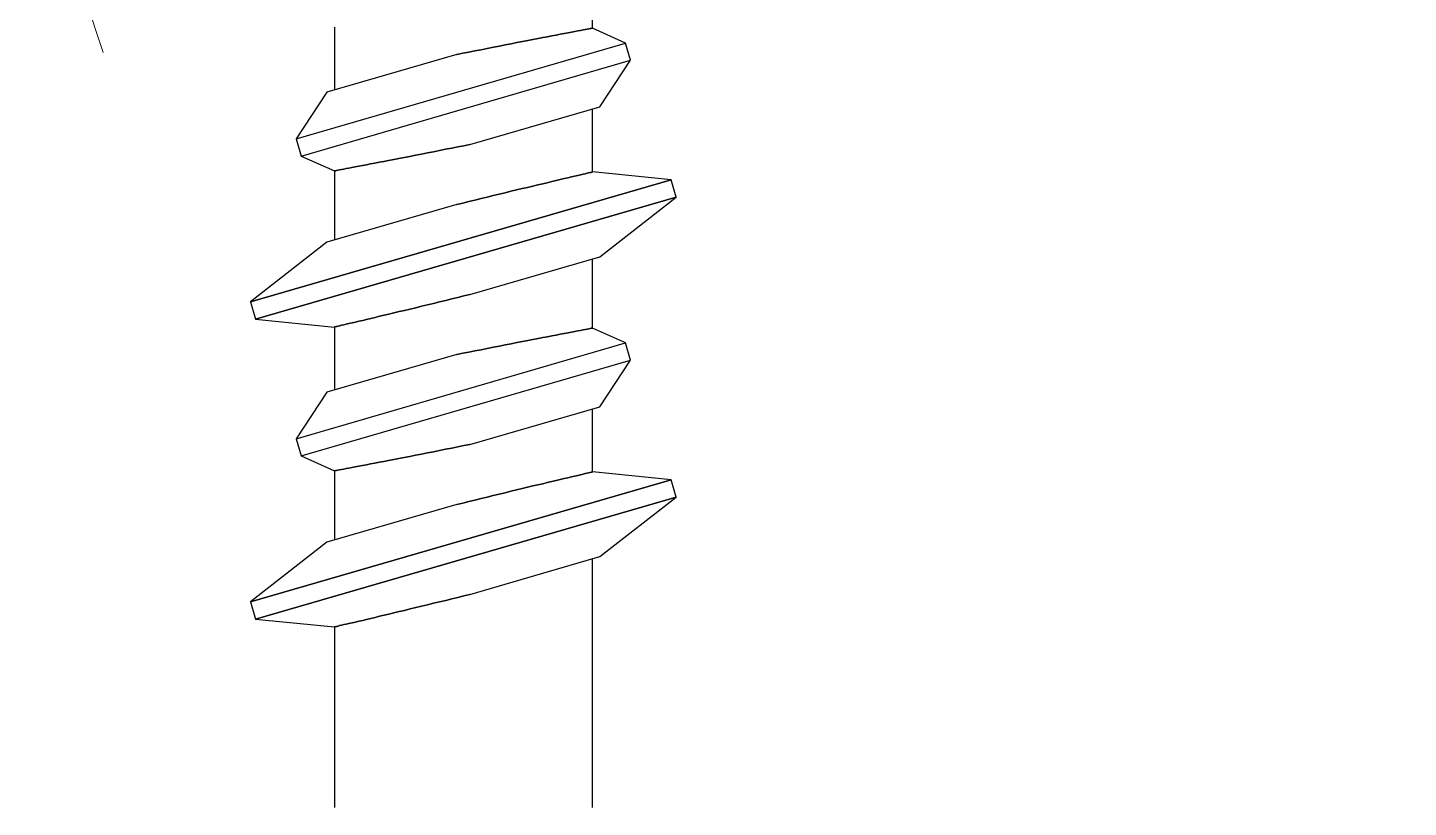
# Model space of a CAD drawing. Header units: millimetres. Extents: x -104 to 89, y -157 to 123.
# Drawn here: x 25.47 to 36.97, y 61.82 to 68.31 of the extents above; entities that cross this region are included whole.
import ezdxf

# ---------------------------------------------------------------- set-up
doc = ezdxf.new("R2010")
doc.units = ezdxf.units.MM
doc.header["$MEASUREMENT"] = 0
doc.layers.add('Board ... BD Dimensions', color=18, linetype='Continuous', lineweight=13, true_color=0x000000)
doc.layers.add('MAIN-1', color=7, linetype='Continuous', true_color=0xffffff)
doc.layers.add('MAIN-2', color=7, linetype='Continuous', true_color=0xffffff)

msp = doc.modelspace()

# ---------------------------------------------------------------- linework, layer by layer
at = {"layer": 'Board ... BD Dimensions'}
msp.add_line((23.1, 77.107), (26.1, 68.107), dxfattribs=at)
msp.add_circle((41.765, 68.876), 22.88, dxfattribs=at)
at = {"layer": 'MAIN-1'}
for p, q in [((30.175, 68.31), (30.175, 68.887)), ((28.025, 68.319), (28.025, 67.793)), ((29.723, 68.223), (29.763, 68.231)), ((29.763, 68.231), (29.801, 68.238)), ((29.801, 68.238), (29.838, 68.245)), ((29.838, 68.245), (29.873, 68.252)), ((29.873, 68.252), (29.908, 68.259)), ((29.908, 68.259), (29.94, 68.265)), ((29.94, 68.265), (29.972, 68.271)), ((29.972, 68.271), (30.001, 68.277)), ((30.001, 68.277), (30.028, 68.282)), ((30.028, 68.282), (30.054, 68.287)), ((30.054, 68.287), (30.077, 68.291)), ((30.077, 68.291), (30.097, 68.295)), ((30.097, 68.295), (30.115, 68.298)), ((30.115, 68.298), (30.131, 68.301)), ((30.131, 68.301), (30.145, 68.304)), ((30.145, 68.304), (30.156, 68.306)), ((30.156, 68.306), (30.164, 68.308)), ((30.164, 68.308), (30.17, 68.309)), ((30.17, 68.309), (30.174, 68.309)), ((30.174, 68.309), (30.175, 68.31)), ((30.452, 68.186), (30.175, 68.31)), ((27.706, 67.388), (30.452, 68.186)), ((29.147, 68.11), (29.197, 68.12)), ((29.197, 68.12), (29.248, 68.13)), ((29.248, 68.13), (29.299, 68.141)), ((29.299, 68.141), (29.35, 68.151)), ((29.35, 68.151), (29.4, 68.16)), ((29.4, 68.16), (29.449, 68.17)), ((29.449, 68.17), (29.498, 68.18)), ((29.498, 68.18), (29.545, 68.189)), ((29.545, 68.189), (29.592, 68.198)), ((29.592, 68.198), (29.637, 68.207)), ((29.637, 68.207), (29.68, 68.215)), ((29.68, 68.215), (29.723, 68.223)), ((30.494, 68.042), (30.452, 68.186)), ((27.748, 67.244), (30.494, 68.042)), ((29.047, 68.09), (27.963, 67.775)), ((29.047, 68.09), (29.096, 68.1)), ((29.096, 68.1), (29.147, 68.11)), ((30.237, 67.655), (30.494, 68.042)), ((27.963, 67.775), (27.706, 67.388)), ((29.153, 67.34), (30.237, 67.655)), ((30.175, 67.111), (30.175, 67.637)), ((27.706, 67.388), (27.748, 67.244)), ((29.003, 67.31), (28.952, 67.3)), ((29.053, 67.32), (29.003, 67.31)), ((29.104, 67.33), (29.053, 67.32)), ((29.153, 67.34), (29.104, 67.33)), ((27.748, 67.244), (28.025, 67.12)), ((28.437, 67.199), (28.399, 67.192)), ((28.477, 67.207), (28.437, 67.199)), ((28.52, 67.215), (28.477, 67.207)), ((28.563, 67.223), (28.52, 67.215)), ((28.608, 67.232), (28.563, 67.223)), ((28.655, 67.241), (28.608, 67.232)), ((28.702, 67.25), (28.655, 67.241)), ((28.751, 67.26), (28.702, 67.25)), ((28.8, 67.27), (28.751, 67.26)), ((28.85, 67.279), (28.8, 67.27)), ((28.901, 67.289), (28.85, 67.279)), ((28.952, 67.3), (28.901, 67.289)), ((28.026, 67.121), (28.025, 67.12)), ((28.025, 67.12), (28.025, 66.543)), ((28.03, 67.121), (28.026, 67.121)), ((28.036, 67.122), (28.03, 67.121)), ((28.044, 67.124), (28.036, 67.122)), ((28.055, 67.126), (28.044, 67.124)), ((28.069, 67.129), (28.055, 67.126)), ((28.085, 67.132), (28.069, 67.129)), ((28.103, 67.135), (28.085, 67.132)), ((28.123, 67.139), (28.103, 67.135)), ((28.146, 67.143), (28.123, 67.139)), ((28.172, 67.148), (28.146, 67.143)), ((28.199, 67.153), (28.172, 67.148)), ((28.228, 67.159), (28.199, 67.153)), ((28.26, 67.165), (28.228, 67.159)), ((28.292, 67.171), (28.26, 67.165)), ((28.327, 67.178), (28.292, 67.171)), ((28.362, 67.185), (28.327, 67.178)), ((28.399, 67.192), (28.362, 67.185)), ((30.027, 67.076), (30.053, 67.082)), ((30.053, 67.082), (30.076, 67.088)), ((30.076, 67.088), (30.097, 67.092)), ((30.097, 67.092), (30.115, 67.097)), ((30.115, 67.097), (30.131, 67.1)), ((30.131, 67.1), (30.144, 67.104)), ((30.144, 67.104), (30.155, 67.106)), ((30.155, 67.106), (30.164, 67.108)), ((30.164, 67.108), (30.17, 67.11)), ((30.17, 67.11), (30.174, 67.11)), ((30.174, 67.11), (30.175, 67.111)), ((30.832, 67.046), (30.175, 67.111)), ((30.832, 67.046), (27.327, 66.028)), ((29.544, 66.961), (29.59, 66.973)), ((29.59, 66.973), (29.635, 66.983)), ((29.635, 66.983), (29.679, 66.994)), ((29.679, 66.994), (29.721, 67.004)), ((29.721, 67.004), (29.761, 67.013)), ((29.761, 67.013), (29.799, 67.022)), ((29.799, 67.022), (29.836, 67.031)), ((29.836, 67.031), (29.872, 67.04)), ((29.872, 67.04), (29.906, 67.048)), ((29.906, 67.048), (29.939, 67.056)), ((29.939, 67.056), (29.97, 67.063)), ((29.97, 67.063), (30, 67.07)), ((30, 67.07), (30.027, 67.076)), ((30.873, 66.902), (30.832, 67.046)), ((30.873, 66.902), (27.368, 65.884)), ((29.047, 66.84), (29.096, 66.852)), ((29.096, 66.852), (29.146, 66.865)), ((29.146, 66.865), (29.197, 66.877)), ((29.197, 66.877), (29.247, 66.89)), ((29.247, 66.89), (29.298, 66.902)), ((29.298, 66.902), (29.348, 66.914)), ((29.348, 66.914), (29.398, 66.926)), ((29.398, 66.926), (29.448, 66.938)), ((29.448, 66.938), (29.496, 66.95)), ((29.496, 66.95), (29.544, 66.961)), ((30.237, 66.405), (30.873, 66.902)), ((29.047, 66.84), (27.963, 66.525)), ((27.963, 66.525), (27.327, 66.028)), ((29.153, 66.09), (30.237, 66.405)), ((30.175, 65.81), (30.175, 66.387)), ((29.003, 66.053), (28.953, 66.04)), ((29.054, 66.065), (29.003, 66.053)), ((29.104, 66.078), (29.054, 66.065)), ((29.153, 66.09), (29.104, 66.078)), ((27.327, 66.028), (27.368, 65.884)), ((28.521, 65.936), (28.479, 65.926)), ((28.565, 65.947), (28.521, 65.936)), ((28.61, 65.957), (28.565, 65.947)), ((28.656, 65.969), (28.61, 65.957)), ((28.704, 65.98), (28.656, 65.969)), ((28.752, 65.992), (28.704, 65.98)), ((28.802, 66.004), (28.752, 65.992)), ((28.852, 66.016), (28.802, 66.004)), ((28.902, 66.028), (28.852, 66.016)), ((28.953, 66.04), (28.902, 66.028)), ((27.368, 65.884), (28.025, 65.819)), ((28.026, 65.82), (28.025, 65.819)), ((28.025, 65.819), (28.025, 65.293)), ((28.03, 65.82), (28.026, 65.82)), ((28.036, 65.822), (28.03, 65.82)), ((28.045, 65.824), (28.036, 65.822)), ((28.056, 65.826), (28.045, 65.824)), ((28.069, 65.83), (28.056, 65.826)), ((28.085, 65.833), (28.069, 65.83)), ((28.103, 65.838), (28.085, 65.833)), ((28.124, 65.842), (28.103, 65.838)), ((28.147, 65.848), (28.124, 65.842)), ((28.173, 65.854), (28.147, 65.848)), ((28.2, 65.86), (28.173, 65.854)), ((28.23, 65.867), (28.2, 65.86)), ((28.261, 65.874), (28.23, 65.867)), ((28.294, 65.882), (28.261, 65.874)), ((28.328, 65.89), (28.294, 65.882)), ((28.364, 65.899), (28.328, 65.89)), ((28.401, 65.908), (28.364, 65.899)), ((28.439, 65.917), (28.401, 65.908)), ((28.479, 65.926), (28.439, 65.917)), ((29.545, 65.689), (29.592, 65.698)), ((29.592, 65.698), (29.637, 65.707)), ((29.637, 65.707), (29.68, 65.715)), ((29.68, 65.715), (29.723, 65.723)), ((29.723, 65.723), (29.763, 65.731)), ((29.763, 65.731), (29.801, 65.738)), ((29.801, 65.738), (29.838, 65.745)), ((29.838, 65.745), (29.873, 65.752)), ((29.873, 65.752), (29.908, 65.759)), ((29.908, 65.759), (29.94, 65.765)), ((29.94, 65.765), (29.972, 65.771)), ((29.972, 65.771), (30.001, 65.777)), ((30.001, 65.777), (30.028, 65.782)), ((30.028, 65.782), (30.054, 65.787)), ((30.054, 65.787), (30.077, 65.791)), ((30.077, 65.791), (30.097, 65.795)), ((30.097, 65.795), (30.115, 65.798)), ((30.115, 65.798), (30.131, 65.801)), ((30.131, 65.801), (30.145, 65.804)), ((30.145, 65.804), (30.156, 65.806)), ((30.156, 65.806), (30.164, 65.808)), ((30.164, 65.808), (30.17, 65.809)), ((30.17, 65.809), (30.174, 65.809)), ((30.174, 65.809), (30.175, 65.81)), ((30.452, 65.686), (30.175, 65.81)), ((27.706, 64.888), (30.452, 65.686)), ((29.047, 65.59), (27.963, 65.275)), ((29.047, 65.59), (29.096, 65.6)), ((29.096, 65.6), (29.147, 65.61)), ((29.147, 65.61), (29.197, 65.62)), ((29.197, 65.62), (29.248, 65.63)), ((29.248, 65.63), (29.299, 65.641)), ((29.299, 65.641), (29.35, 65.651)), ((29.35, 65.651), (29.4, 65.66)), ((29.4, 65.66), (29.449, 65.67)), ((29.449, 65.67), (29.498, 65.68)), ((29.498, 65.68), (29.545, 65.689)), ((30.494, 65.542), (30.452, 65.686)), ((27.748, 64.744), (30.494, 65.542)), ((30.237, 65.155), (30.494, 65.542)), ((27.963, 65.275), (27.706, 64.888)), ((29.153, 64.84), (30.237, 65.155)), ((30.175, 64.611), (30.175, 65.137)), ((27.706, 64.888), (27.748, 64.744)), ((28.85, 64.779), (28.8, 64.77)), ((28.901, 64.789), (28.85, 64.779)), ((28.952, 64.8), (28.901, 64.789)), ((29.003, 64.81), (28.952, 64.8)), ((29.053, 64.82), (29.003, 64.81)), ((29.104, 64.83), (29.053, 64.82)), ((29.153, 64.84), (29.104, 64.83)), ((27.748, 64.744), (28.025, 64.62)), ((28.26, 64.665), (28.228, 64.659)), ((28.292, 64.671), (28.26, 64.665)), ((28.327, 64.678), (28.292, 64.671)), ((28.362, 64.685), (28.327, 64.678)), ((28.399, 64.692), (28.362, 64.685)), ((28.437, 64.699), (28.399, 64.692)), ((28.477, 64.707), (28.437, 64.699)), ((28.52, 64.715), (28.477, 64.707)), ((28.563, 64.723), (28.52, 64.715)), ((28.608, 64.732), (28.563, 64.723)), ((28.655, 64.741), (28.608, 64.732)), ((28.702, 64.75), (28.655, 64.741)), ((28.751, 64.76), (28.702, 64.75)), ((28.8, 64.77), (28.751, 64.76)), ((30.832, 64.546), (27.327, 63.528)), ((28.026, 64.621), (28.025, 64.62)), ((28.025, 64.62), (28.025, 64.043)), ((28.03, 64.621), (28.026, 64.621)), ((28.036, 64.622), (28.03, 64.621)), ((28.044, 64.624), (28.036, 64.622)), ((28.055, 64.626), (28.044, 64.624)), ((28.069, 64.629), (28.055, 64.626)), ((28.085, 64.632), (28.069, 64.629)), ((28.103, 64.635), (28.085, 64.632)), ((28.123, 64.639), (28.103, 64.635)), ((28.146, 64.643), (28.123, 64.639)), ((28.172, 64.648), (28.146, 64.643)), ((28.199, 64.653), (28.172, 64.648)), ((28.228, 64.659), (28.199, 64.653)), ((29.872, 64.54), (29.906, 64.548)), ((29.906, 64.548), (29.939, 64.556)), ((29.939, 64.556), (29.97, 64.563)), ((29.97, 64.563), (30, 64.57)), ((30, 64.57), (30.027, 64.576)), ((30.027, 64.576), (30.053, 64.582)), ((30.053, 64.582), (30.076, 64.588)), ((30.076, 64.588), (30.097, 64.592)), ((30.097, 64.592), (30.115, 64.597)), ((30.115, 64.597), (30.131, 64.6)), ((30.131, 64.6), (30.144, 64.604)), ((30.144, 64.604), (30.155, 64.606)), ((30.155, 64.606), (30.164, 64.608)), ((30.164, 64.608), (30.17, 64.61)), ((30.17, 64.61), (30.174, 64.61)), ((30.174, 64.61), (30.175, 64.611)), ((30.832, 64.546), (30.175, 64.611)), ((30.873, 64.402), (30.832, 64.546)), ((29.398, 64.426), (29.448, 64.438)), ((29.448, 64.438), (29.496, 64.45)), ((29.496, 64.45), (29.544, 64.461)), ((29.544, 64.461), (29.59, 64.473)), ((29.59, 64.473), (29.635, 64.483)), ((29.635, 64.483), (29.679, 64.494)), ((29.679, 64.494), (29.721, 64.504)), ((29.721, 64.504), (29.761, 64.513)), ((29.761, 64.513), (29.799, 64.522)), ((29.799, 64.522), (29.836, 64.531)), ((29.836, 64.531), (29.872, 64.54)), ((30.873, 64.402), (27.368, 63.384)), ((29.047, 64.34), (27.963, 64.025)), ((29.047, 64.34), (29.096, 64.352)), ((29.096, 64.352), (29.146, 64.365)), ((29.146, 64.365), (29.197, 64.377)), ((29.197, 64.377), (29.247, 64.39)), ((29.247, 64.39), (29.298, 64.402)), ((29.298, 64.402), (29.348, 64.414)), ((29.348, 64.414), (29.398, 64.426)), ((30.237, 63.905), (30.873, 64.402)), ((27.963, 64.025), (27.327, 63.528)), ((29.153, 63.59), (30.237, 63.905)), ((30.175, 61.815), (30.175, 63.887)), ((27.327, 63.528), (27.368, 63.384)), ((28.852, 63.516), (28.802, 63.504)), ((28.902, 63.528), (28.852, 63.516)), ((28.953, 63.54), (28.902, 63.528)), ((29.003, 63.553), (28.953, 63.54)), ((29.054, 63.565), (29.003, 63.553)), ((29.104, 63.578), (29.054, 63.565)), ((29.153, 63.59), (29.104, 63.578)), ((28.364, 63.399), (28.328, 63.39)), ((28.401, 63.408), (28.364, 63.399)), ((28.439, 63.417), (28.401, 63.408)), ((28.479, 63.426), (28.439, 63.417)), ((28.521, 63.436), (28.479, 63.426)), ((28.565, 63.447), (28.521, 63.436)), ((28.61, 63.457), (28.565, 63.447)), ((28.656, 63.469), (28.61, 63.457)), ((28.704, 63.48), (28.656, 63.469)), ((28.752, 63.492), (28.704, 63.48)), ((28.802, 63.504), (28.752, 63.492)), ((27.368, 63.384), (28.025, 63.319)), ((28.026, 63.32), (28.025, 63.319)), ((28.025, 63.319), (28.025, 61.815)), ((28.03, 63.32), (28.026, 63.32)), ((28.036, 63.322), (28.03, 63.32)), ((28.045, 63.324), (28.036, 63.322)), ((28.056, 63.326), (28.045, 63.324)), ((28.069, 63.33), (28.056, 63.326)), ((28.085, 63.333), (28.069, 63.33)), ((28.103, 63.338), (28.085, 63.333)), ((28.124, 63.342), (28.103, 63.338)), ((28.147, 63.348), (28.124, 63.342)), ((28.173, 63.354), (28.147, 63.348)), ((28.2, 63.36), (28.173, 63.354)), ((28.23, 63.367), (28.2, 63.36)), ((28.261, 63.374), (28.23, 63.367)), ((28.294, 63.382), (28.261, 63.374)), ((28.328, 63.39), (28.294, 63.382))]:
    msp.add_line(p, q, dxfattribs=at)
at = {"layer": 'MAIN-2'}
for p, q in [((29.763, 68.231), (29.723, 68.223)), ((29.801, 68.238), (29.763, 68.231)), ((29.838, 68.245), (29.801, 68.238)), ((29.873, 68.252), (29.838, 68.245)), ((29.908, 68.259), (29.873, 68.252)), ((29.94, 68.265), (29.908, 68.259)), ((29.972, 68.271), (29.94, 68.265)), ((30.001, 68.277), (29.972, 68.271)), ((30.028, 68.282), (30.001, 68.277)), ((30.054, 68.287), (30.028, 68.282)), ((30.077, 68.291), (30.054, 68.287)), ((30.097, 68.295), (30.077, 68.291)), ((30.115, 68.298), (30.097, 68.295)), ((30.131, 68.301), (30.115, 68.298)), ((30.145, 68.304), (30.131, 68.301)), ((30.156, 68.306), (30.145, 68.304)), ((30.164, 68.308), (30.156, 68.306)), ((30.17, 68.309), (30.164, 68.308)), ((30.174, 68.309), (30.17, 68.309)), ((30.175, 68.31), (30.174, 68.309)), ((27.706, 67.388), (30.452, 68.186)), ((29.197, 68.12), (29.147, 68.11)), ((29.248, 68.13), (29.197, 68.12)), ((29.299, 68.141), (29.248, 68.13)), ((29.35, 68.151), (29.299, 68.141)), ((29.4, 68.16), (29.35, 68.151)), ((29.449, 68.17), (29.4, 68.16)), ((29.498, 68.18), (29.449, 68.17)), ((29.545, 68.189), (29.498, 68.18)), ((29.592, 68.198), (29.545, 68.189)), ((29.637, 68.207), (29.592, 68.198)), ((29.68, 68.215), (29.637, 68.207)), ((29.723, 68.223), (29.68, 68.215)), ((27.748, 67.244), (30.494, 68.042)), ((29.096, 68.1), (29.047, 68.09)), ((29.147, 68.11), (29.096, 68.1)), ((28.952, 67.3), (29.003, 67.31)), ((29.003, 67.31), (29.053, 67.32)), ((29.053, 67.32), (29.104, 67.33)), ((29.104, 67.33), (29.153, 67.34)), ((28.399, 67.192), (28.437, 67.199)), ((28.437, 67.199), (28.477, 67.207)), ((28.477, 67.207), (28.52, 67.215)), ((28.52, 67.215), (28.563, 67.223)), ((28.563, 67.223), (28.608, 67.232)), ((28.608, 67.232), (28.655, 67.241)), ((28.655, 67.241), (28.702, 67.25)), ((28.702, 67.25), (28.751, 67.26)), ((28.751, 67.26), (28.8, 67.27)), ((28.8, 67.27), (28.85, 67.279)), ((28.85, 67.279), (28.901, 67.289)), ((28.901, 67.289), (28.952, 67.3)), ((28.025, 67.12), (28.026, 67.121)), ((28.026, 67.121), (28.03, 67.121)), ((28.03, 67.121), (28.036, 67.122)), ((28.036, 67.122), (28.044, 67.124)), ((28.044, 67.124), (28.055, 67.126)), ((28.055, 67.126), (28.069, 67.129)), ((28.069, 67.129), (28.085, 67.132)), ((28.085, 67.132), (28.103, 67.135)), ((28.103, 67.135), (28.123, 67.139)), ((28.123, 67.139), (28.146, 67.143)), ((28.146, 67.143), (28.172, 67.148)), ((28.172, 67.148), (28.199, 67.153)), ((28.199, 67.153), (28.228, 67.159)), ((28.228, 67.159), (28.26, 67.165)), ((28.26, 67.165), (28.292, 67.171)), ((28.292, 67.171), (28.327, 67.178)), ((28.327, 67.178), (28.362, 67.185)), ((28.362, 67.185), (28.399, 67.192)), ((30.053, 67.082), (30.027, 67.076)), ((30.076, 67.088), (30.053, 67.082)), ((30.097, 67.092), (30.076, 67.088)), ((30.115, 67.097), (30.097, 67.092)), ((30.131, 67.1), (30.115, 67.097)), ((30.144, 67.104), (30.131, 67.1)), ((30.155, 67.106), (30.144, 67.104)), ((30.164, 67.108), (30.155, 67.106)), ((30.17, 67.11), (30.164, 67.108)), ((30.174, 67.11), (30.17, 67.11)), ((30.175, 67.111), (30.174, 67.11)), ((27.327, 66.028), (30.832, 67.046)), ((29.59, 66.973), (29.544, 66.961)), ((29.635, 66.983), (29.59, 66.973)), ((29.679, 66.994), (29.635, 66.983)), ((29.721, 67.004), (29.679, 66.994)), ((29.761, 67.013), (29.721, 67.004)), ((29.799, 67.022), (29.761, 67.013)), ((29.836, 67.031), (29.799, 67.022)), ((29.872, 67.04), (29.836, 67.031)), ((29.906, 67.048), (29.872, 67.04)), ((29.939, 67.056), (29.906, 67.048)), ((29.97, 67.063), (29.939, 67.056)), ((30, 67.07), (29.97, 67.063)), ((30.027, 67.076), (30, 67.07)), ((27.368, 65.884), (30.873, 66.902)), ((29.096, 66.852), (29.047, 66.84)), ((29.146, 66.865), (29.096, 66.852)), ((29.197, 66.877), (29.146, 66.865)), ((29.247, 66.89), (29.197, 66.877)), ((29.298, 66.902), (29.247, 66.89)), ((29.348, 66.914), (29.298, 66.902)), ((29.398, 66.926), (29.348, 66.914)), ((29.448, 66.938), (29.398, 66.926)), ((29.496, 66.95), (29.448, 66.938)), ((29.544, 66.961), (29.496, 66.95)), ((28.953, 66.04), (29.003, 66.053)), ((29.003, 66.053), (29.054, 66.065)), ((29.054, 66.065), (29.104, 66.078)), ((29.104, 66.078), (29.153, 66.09)), ((28.479, 65.926), (28.521, 65.936)), ((28.521, 65.936), (28.565, 65.947)), ((28.565, 65.947), (28.61, 65.957)), ((28.61, 65.957), (28.656, 65.969)), ((28.656, 65.969), (28.704, 65.98)), ((28.704, 65.98), (28.752, 65.992)), ((28.752, 65.992), (28.802, 66.004)), ((28.802, 66.004), (28.852, 66.016)), ((28.852, 66.016), (28.902, 66.028)), ((28.902, 66.028), (28.953, 66.04)), ((28.025, 65.819), (28.026, 65.82)), ((28.026, 65.82), (28.03, 65.82)), ((28.03, 65.82), (28.036, 65.822)), ((28.036, 65.822), (28.045, 65.824)), ((28.045, 65.824), (28.056, 65.826)), ((28.056, 65.826), (28.069, 65.83)), ((28.069, 65.83), (28.085, 65.833)), ((28.085, 65.833), (28.103, 65.838)), ((28.103, 65.838), (28.124, 65.842)), ((28.124, 65.842), (28.147, 65.848)), ((28.147, 65.848), (28.173, 65.854)), ((28.173, 65.854), (28.2, 65.86)), ((28.2, 65.86), (28.23, 65.867)), ((28.23, 65.867), (28.261, 65.874)), ((28.261, 65.874), (28.294, 65.882)), ((28.294, 65.882), (28.328, 65.89)), ((28.328, 65.89), (28.364, 65.899)), ((28.364, 65.899), (28.401, 65.908)), ((28.401, 65.908), (28.439, 65.917)), ((28.439, 65.917), (28.479, 65.926)), ((29.592, 65.698), (29.545, 65.689)), ((29.637, 65.707), (29.592, 65.698)), ((29.68, 65.715), (29.637, 65.707)), ((29.723, 65.723), (29.68, 65.715)), ((29.763, 65.731), (29.723, 65.723)), ((29.801, 65.738), (29.763, 65.731)), ((29.838, 65.745), (29.801, 65.738)), ((29.873, 65.752), (29.838, 65.745)), ((29.908, 65.759), (29.873, 65.752)), ((29.94, 65.765), (29.908, 65.759)), ((29.972, 65.771), (29.94, 65.765)), ((30.001, 65.777), (29.972, 65.771)), ((30.028, 65.782), (30.001, 65.777)), ((30.054, 65.787), (30.028, 65.782)), ((30.077, 65.791), (30.054, 65.787)), ((30.097, 65.795), (30.077, 65.791)), ((30.115, 65.798), (30.097, 65.795)), ((30.131, 65.801), (30.115, 65.798)), ((30.145, 65.804), (30.131, 65.801)), ((30.156, 65.806), (30.145, 65.804)), ((30.164, 65.808), (30.156, 65.806)), ((30.17, 65.809), (30.164, 65.808)), ((30.174, 65.809), (30.17, 65.809)), ((30.175, 65.81), (30.174, 65.809)), ((27.706, 64.888), (30.452, 65.686)), ((29.096, 65.6), (29.047, 65.59)), ((29.147, 65.61), (29.096, 65.6)), ((29.197, 65.62), (29.147, 65.61)), ((29.248, 65.63), (29.197, 65.62)), ((29.299, 65.641), (29.248, 65.63)), ((29.35, 65.651), (29.299, 65.641)), ((29.4, 65.66), (29.35, 65.651)), ((29.449, 65.67), (29.4, 65.66)), ((29.498, 65.68), (29.449, 65.67)), ((29.545, 65.689), (29.498, 65.68)), ((27.748, 64.744), (30.494, 65.542)), ((28.8, 64.77), (28.85, 64.779)), ((28.85, 64.779), (28.901, 64.789)), ((28.901, 64.789), (28.952, 64.8)), ((28.952, 64.8), (29.003, 64.81)), ((29.003, 64.81), (29.053, 64.82)), ((29.053, 64.82), (29.104, 64.83)), ((29.104, 64.83), (29.153, 64.84)), ((28.228, 64.659), (28.26, 64.665)), ((28.26, 64.665), (28.292, 64.671)), ((28.292, 64.671), (28.327, 64.678)), ((28.327, 64.678), (28.362, 64.685)), ((28.362, 64.685), (28.399, 64.692)), ((28.399, 64.692), (28.437, 64.699)), ((28.437, 64.699), (28.477, 64.707)), ((28.477, 64.707), (28.52, 64.715)), ((28.52, 64.715), (28.563, 64.723)), ((28.563, 64.723), (28.608, 64.732)), ((28.608, 64.732), (28.655, 64.741)), ((28.655, 64.741), (28.702, 64.75)), ((28.702, 64.75), (28.751, 64.76)), ((28.751, 64.76), (28.8, 64.77)), ((27.327, 63.528), (30.832, 64.546)), ((28.025, 64.62), (28.026, 64.621)), ((28.026, 64.621), (28.03, 64.621)), ((28.03, 64.621), (28.036, 64.622)), ((28.036, 64.622), (28.044, 64.624)), ((28.044, 64.624), (28.055, 64.626)), ((28.055, 64.626), (28.069, 64.629)), ((28.069, 64.629), (28.085, 64.632)), ((28.085, 64.632), (28.103, 64.635)), ((28.103, 64.635), (28.123, 64.639)), ((28.123, 64.639), (28.146, 64.643)), ((28.146, 64.643), (28.172, 64.648)), ((28.172, 64.648), (28.199, 64.653)), ((28.199, 64.653), (28.228, 64.659)), ((29.906, 64.548), (29.872, 64.54)), ((29.939, 64.556), (29.906, 64.548)), ((29.97, 64.563), (29.939, 64.556)), ((30, 64.57), (29.97, 64.563)), ((30.027, 64.576), (30, 64.57)), ((30.053, 64.582), (30.027, 64.576)), ((30.076, 64.588), (30.053, 64.582)), ((30.097, 64.592), (30.076, 64.588)), ((30.115, 64.597), (30.097, 64.592)), ((30.131, 64.6), (30.115, 64.597)), ((30.144, 64.604), (30.131, 64.6)), ((30.155, 64.606), (30.144, 64.604)), ((30.164, 64.608), (30.155, 64.606)), ((30.17, 64.61), (30.164, 64.608)), ((30.174, 64.61), (30.17, 64.61)), ((30.175, 64.611), (30.174, 64.61)), ((29.448, 64.438), (29.398, 64.426)), ((29.496, 64.45), (29.448, 64.438)), ((29.544, 64.461), (29.496, 64.45)), ((29.59, 64.473), (29.544, 64.461)), ((29.635, 64.483), (29.59, 64.473)), ((29.679, 64.494), (29.635, 64.483)), ((29.721, 64.504), (29.679, 64.494)), ((29.761, 64.513), (29.721, 64.504)), ((29.799, 64.522), (29.761, 64.513)), ((29.836, 64.531), (29.799, 64.522)), ((29.872, 64.54), (29.836, 64.531)), ((27.368, 63.384), (30.873, 64.402)), ((29.096, 64.352), (29.047, 64.34)), ((29.146, 64.365), (29.096, 64.352)), ((29.197, 64.377), (29.146, 64.365)), ((29.247, 64.39), (29.197, 64.377)), ((29.298, 64.402), (29.247, 64.39)), ((29.348, 64.414), (29.298, 64.402)), ((29.398, 64.426), (29.348, 64.414)), ((28.802, 63.504), (28.852, 63.516)), ((28.852, 63.516), (28.902, 63.528)), ((28.902, 63.528), (28.953, 63.54)), ((28.953, 63.54), (29.003, 63.553)), ((29.003, 63.553), (29.054, 63.565)), ((29.054, 63.565), (29.104, 63.578)), ((29.104, 63.578), (29.153, 63.59)), ((28.328, 63.39), (28.364, 63.399)), ((28.364, 63.399), (28.401, 63.408)), ((28.401, 63.408), (28.439, 63.417)), ((28.439, 63.417), (28.479, 63.426)), ((28.479, 63.426), (28.521, 63.436)), ((28.521, 63.436), (28.565, 63.447)), ((28.565, 63.447), (28.61, 63.457)), ((28.61, 63.457), (28.656, 63.469)), ((28.656, 63.469), (28.704, 63.48)), ((28.704, 63.48), (28.752, 63.492)), ((28.752, 63.492), (28.802, 63.504)), ((28.025, 63.319), (28.026, 63.32)), ((28.026, 63.32), (28.03, 63.32)), ((28.03, 63.32), (28.036, 63.322)), ((28.036, 63.322), (28.045, 63.324)), ((28.045, 63.324), (28.056, 63.326)), ((28.056, 63.326), (28.069, 63.33)), ((28.069, 63.33), (28.085, 63.333)), ((28.085, 63.333), (28.103, 63.338)), ((28.103, 63.338), (28.124, 63.342)), ((28.124, 63.342), (28.147, 63.348)), ((28.147, 63.348), (28.173, 63.354)), ((28.173, 63.354), (28.2, 63.36)), ((28.2, 63.36), (28.23, 63.367)), ((28.23, 63.367), (28.261, 63.374)), ((28.261, 63.374), (28.294, 63.382)), ((28.294, 63.382), (28.328, 63.39))]:
    msp.add_line(p, q, dxfattribs=at)

doc.saveas('drawing.dxf')
